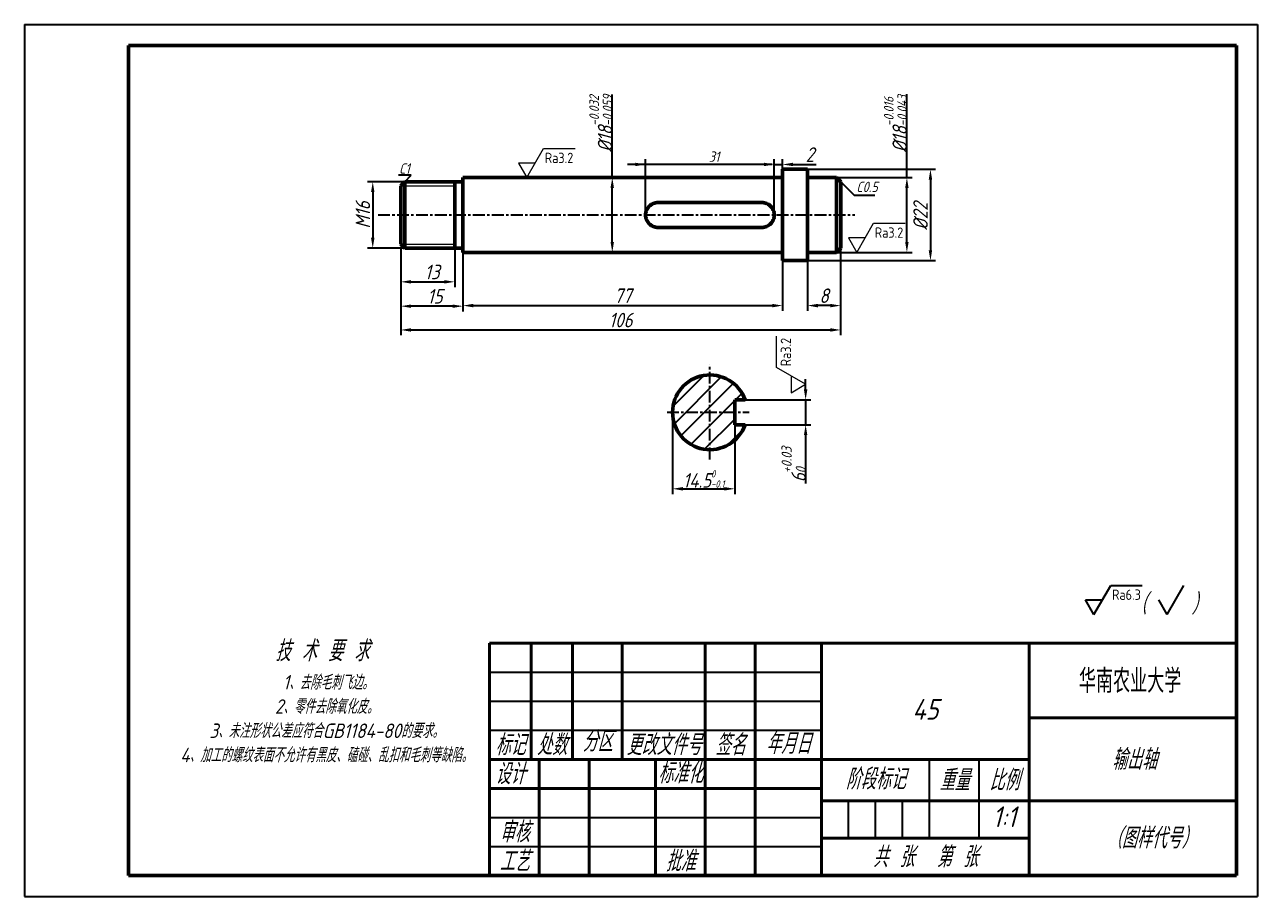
# Model space of a CAD drawing. Header units: millimetres. Extents: x 2231 to 3584, y 106 to 1044.
# Drawn here: x 2942.8 to 3239.8, y 834 to 1044 of the extents above; entities that cross this region are included whole.
import ezdxf

# ---------------------------------------------------------------- set-up
doc = ezdxf.new("R2010")
doc.units = ezdxf.units.MM
doc.header["$LTSCALE"] = 0.3
doc.linetypes.add('CENTER', pattern=[50.8, 31.75, -6.35, 6.35, -6.35])
for name, color, linetype, lineweight in [('图形轮廓线', 7, 'Continuous', 40), ('图框线', 7, 'Continuous', 50), ('尺寸标注', 7, 'Continuous', 25), ('细实线', 7, 'Continuous', 25), ('细点画线', 7, 'CENTER', 25)]:
    doc.layers.add(name, color=color, linetype=linetype, lineweight=lineweight)
doc.styles.get("Standard").update_dxf_attribs({"font": 'gbeitc.shx', "bigfont": 'gbcbig.shx'})
doc.styles.add('数字样式', font='gbeitc.shx', dxfattribs={"height": 3.5, "bigfont": 'gbcbig.shx'})
doc.styles.add('文字样式', font='gbeitc.shx', dxfattribs={"bigfont": 'gbcbig.shx'})
doc.styles.add('样式 1', font='gbenor.shx', dxfattribs={"bigfont": 'gbcbig.shx'})
doc.dimstyles.new('ISO-25', dxfattribs={"dimtxt": 3.5, "dimasz": 2.5, "dimexe": 1.25, "dimexo": 0, "dimtad": 1, "dimtxsty": '数字样式', "dimcen": 2.5, "dimadec": 0, "dimazin": 0, "dimtfac": 1, "dimtmove": 0, "dimatfit": 3, "dimfxl": 1, "dimarcsym": 0})

# ---------------------------------------------------------------- blocks, each defined once
blk = doc.blocks.new('*D32')
at = {"layer": 'Defpoints', "color": 0, "lineweight": 15, "transparency": 16777216}
for p in [(3033.37, 990.17), (3139.37, 989.17), (3139.37, 970.47)]:
    blk.add_point(p, dxfattribs=at)
at = {"layer": '尺寸标注', "color": 0, "lineweight": -2, "transparency": 16777216}
for p, q in [((3033.37, 990.17), (3033.37, 969.22)), ((3139.37, 989.17), (3139.37, 969.22)), ((3035.87, 970.47), (3136.87, 970.47))]:
    blk.add_line(p, q, dxfattribs=at)
at = {"layer": '尺寸标注', "color": 0, "lineweight": 15, "transparency": 16777216}
for points in [[(3035.87, 970.89), (3035.87, 970.06), (3033.37, 970.47)], [(3136.87, 970.89), (3136.87, 970.06), (3139.37, 970.47)]]:
    blk.add_solid(points, dxfattribs=at)
at = {"layer": '尺寸标注', "color": 0, "transparency": 16777216, "insert": (3086.37, 972.85), "char_height": 3.5, "attachment_point": 5, "style": '数字样式'}
blk.add_mtext('106', dxfattribs=at)
blk = doc.blocks.new('*D34')
at = {"layer": 'Defpoints', "color": 0, "lineweight": 15, "transparency": 16777216}
for p in [(3139.37, 990.17), (3131.37, 987.17), (3131.37, 976.34)]:
    blk.add_point(p, dxfattribs=at)
at = {"layer": '尺寸标注', "color": 0, "lineweight": -2, "transparency": 16777216}
for p, q in [((3139.37, 990.17), (3139.37, 975.09)), ((3131.37, 987.17), (3131.37, 975.09)), ((3136.87, 976.34), (3133.87, 976.34))]:
    blk.add_line(p, q, dxfattribs=at)
at = {"layer": '尺寸标注', "color": 0, "lineweight": 15, "transparency": 16777216}
for points in [[(3133.87, 976.76), (3133.87, 975.92), (3131.37, 976.34)], [(3136.87, 976.76), (3136.87, 975.92), (3139.37, 976.34)]]:
    blk.add_solid(points, dxfattribs=at)
at = {"layer": '尺寸标注', "color": 0, "transparency": 16777216, "insert": (3135.37, 978.72), "char_height": 3.5, "attachment_point": 5, "style": '数字样式'}
blk.add_mtext('8', dxfattribs=at)
blk = doc.blocks.new('*D35')
at = {"layer": 'Defpoints', "color": 0, "lineweight": 15, "transparency": 16777216}
for p in [(3048.37, 989.17), (3125.37, 989.17), (3125.37, 976.34)]:
    blk.add_point(p, dxfattribs=at)
at = {"layer": '尺寸标注', "color": 0, "lineweight": -2, "transparency": 16777216}
for p, q in [((3048.37, 989.17), (3048.37, 975.09)), ((3125.37, 989.17), (3125.37, 975.09)), ((3050.87, 976.34), (3122.87, 976.34))]:
    blk.add_line(p, q, dxfattribs=at)
at = {"layer": '尺寸标注', "color": 0, "lineweight": 15, "transparency": 16777216}
for points in [[(3050.87, 976.76), (3050.87, 975.92), (3048.37, 976.34)], [(3122.87, 976.76), (3122.87, 975.92), (3125.37, 976.34)]]:
    blk.add_solid(points, dxfattribs=at)
at = {"layer": '尺寸标注', "color": 0, "transparency": 16777216, "insert": (3086.87, 978.72), "char_height": 3.5, "attachment_point": 5, "style": '数字样式'}
blk.add_mtext('77', dxfattribs=at)
blk = doc.blocks.new('*D36')
at = {"layer": 'Defpoints', "color": 0, "lineweight": 15, "transparency": 16777216}
for p in [(3033.37, 989.54), (3048.37, 989.17), (3033.37, 976.2)]:
    blk.add_point(p, dxfattribs=at)
at = {"layer": '尺寸标注', "color": 0, "lineweight": -2, "transparency": 16777216}
for p, q in [((3033.37, 989.54), (3033.37, 974.95)), ((3048.37, 989.17), (3048.37, 974.95)), ((3045.87, 976.2), (3035.87, 976.2))]:
    blk.add_line(p, q, dxfattribs=at)
at = {"layer": '尺寸标注', "color": 0, "lineweight": 15, "transparency": 16777216}
for points in [[(3035.87, 976.61), (3035.87, 975.78), (3033.37, 976.2)], [(3045.87, 976.61), (3045.87, 975.78), (3048.37, 976.2)]]:
    blk.add_solid(points, dxfattribs=at)
at = {"layer": '尺寸标注', "color": 0, "transparency": 16777216, "insert": (3041.62, 978.57), "char_height": 3.5, "attachment_point": 5, "style": '数字样式'}
blk.add_mtext('15', dxfattribs=at)
blk = doc.blocks.new('*D37')
at = {"layer": 'Defpoints', "color": 0, "lineweight": 15, "transparency": 16777216}
for p in [(3098.87, 950.63), (3113.87, 947.63), (3113.87, 932.2)]:
    blk.add_point(p, dxfattribs=at)
at = {"layer": '尺寸标注', "color": 0, "lineweight": -2, "transparency": 16777216}
for p, q in [((3098.87, 950.63), (3098.87, 930.95)), ((3113.87, 947.63), (3113.87, 930.95)), ((3101.37, 932.2), (3111.37, 932.2))]:
    blk.add_line(p, q, dxfattribs=at)
at = {"layer": '尺寸标注', "color": 0, "lineweight": 15, "transparency": 16777216}
for points in [[(3101.37, 932.62), (3101.37, 931.79), (3098.87, 932.2)], [(3111.37, 932.62), (3111.37, 931.79), (3113.87, 932.2)]]:
    blk.add_solid(points, dxfattribs=at)
at = {"layer": '尺寸标注', "color": 0, "transparency": 16777216, "insert": (3106.37, 934.58), "char_height": 3.5, "attachment_point": 5, "style": '数字样式'}
blk.add_mtext('14.5{\\H0.5x;\\S0^ -0.1;}', dxfattribs=at)
blk = doc.blocks.new('*D38')
at = {"layer": 'Defpoints', "color": 0, "lineweight": 15, "transparency": 16777216}
for p in [(3116.36, 953.63), (3116.36, 947.63), (3130.93, 947.63)]:
    blk.add_point(p, dxfattribs=at)
at = {"layer": '尺寸标注', "color": 0, "lineweight": -2, "transparency": 16777216}
for p, q in [((3130.93, 956.13), (3130.93, 958.63)), ((3116.36, 953.63), (3132.18, 953.63)), ((3130.93, 953.63), (3130.93, 947.63)), ((3116.36, 947.63), (3132.18, 947.63)), ((3130.93, 945.13), (3130.93, 933.48))]:
    blk.add_line(p, q, dxfattribs=at)
at = {"layer": '尺寸标注', "color": 0, "lineweight": 15, "transparency": 16777216}
for points in [[(3130.52, 956.13), (3131.35, 956.13), (3130.93, 953.63)], [(3130.52, 945.13), (3131.35, 945.13), (3130.93, 947.63)]]:
    blk.add_solid(points, dxfattribs=at)
at = {"layer": '尺寸标注', "color": 0, "transparency": 16777216, "insert": (3128.06, 938.05), "char_height": 3.5, "attachment_point": 5, "rotation": 90, "style": '数字样式'}
blk.add_mtext('6{\\H0.7x;\\S+0.03^ 0;}', dxfattribs=at)
blk = doc.blocks.new('*D39')
at = {"layer": 'Defpoints', "color": 0, "lineweight": 15, "transparency": 16777216}
for p in [(3125.37, 1010.34), (3123.37, 998.17), (3125.37, 998.17)]:
    blk.add_point(p, dxfattribs=at)
at = {"layer": '尺寸标注', "color": 0, "lineweight": -2, "transparency": 16777216}
for p, q in [((3120.87, 1010.34), (3118.37, 1010.34)), ((3123.37, 998.17), (3123.37, 1011.59)), ((3123.37, 1010.34), (3125.37, 1010.34)), ((3125.37, 998.17), (3125.37, 1011.59)), ((3127.87, 1010.34), (3133.46, 1010.34))]:
    blk.add_line(p, q, dxfattribs=at)
at = {"layer": '尺寸标注', "color": 0, "lineweight": 15, "transparency": 16777216}
for points in [[(3120.87, 1010.76), (3120.87, 1009.93), (3123.37, 1010.34)], [(3127.87, 1010.76), (3127.87, 1009.93), (3125.37, 1010.34)]]:
    blk.add_solid(points, dxfattribs=at)
at = {"layer": '尺寸标注', "color": 0, "transparency": 16777216, "insert": (3131.96, 1012.72), "char_height": 3.5, "attachment_point": 5, "style": '数字样式'}
blk.add_mtext('2', dxfattribs=at)
blk = doc.blocks.new('*D40')
at = {"layer": 'Defpoints', "color": 0, "lineweight": 15, "transparency": 16777216}
for p in [(3138.37, 1007.17), (3138.37, 989.17), (3155.33, 989.17)]:
    blk.add_point(p, dxfattribs=at)
at = {"layer": '尺寸标注', "color": 0, "lineweight": -2, "transparency": 16777216}
for p, q in [((3155.33, 1007.17), (3155.33, 1027.25)), ((3138.37, 1007.17), (3156.58, 1007.17)), ((3155.33, 991.67), (3155.33, 1004.67)), ((3138.37, 989.17), (3156.58, 989.17))]:
    blk.add_line(p, q, dxfattribs=at)
at = {"layer": '尺寸标注', "color": 0, "lineweight": 15, "transparency": 16777216}
for points in [[(3154.91, 1004.67), (3155.74, 1004.67), (3155.33, 1007.17)], [(3154.91, 991.67), (3155.74, 991.67), (3155.33, 989.17)]]:
    blk.add_solid(points, dxfattribs=at)
at = {"layer": '尺寸标注', "color": 0, "transparency": 16777216, "insert": (3152.58, 1020.14), "char_height": 3.5, "attachment_point": 5, "rotation": 90, "style": '数字样式'}
blk.add_mtext('%%C18{\\H0.66x;\\S-0.016^ -0.043;}', dxfattribs=at)
blk = doc.blocks.new('*D33')
at = {"layer": 'Defpoints', "color": 0, "lineweight": 15, "transparency": 16777216}
for p in [(3131.37, 1009.17), (3131.37, 987.17), (3161, 987.17)]:
    blk.add_point(p, dxfattribs=at)
at = {"layer": '尺寸标注', "color": 0, "lineweight": -2, "transparency": 16777216}
for p, q in [((3131.37, 1009.17), (3162.25, 1009.17)), ((3161, 1006.67), (3161, 989.67)), ((3131.37, 987.17), (3162.25, 987.17))]:
    blk.add_line(p, q, dxfattribs=at)
at = {"layer": '尺寸标注', "color": 0, "lineweight": 15, "transparency": 16777216}
for points in [[(3160.58, 1006.67), (3161.41, 1006.67), (3161, 1009.17)], [(3160.58, 989.67), (3161.41, 989.67), (3161, 987.17)]]:
    blk.add_solid(points, dxfattribs=at)
at = {"layer": '尺寸标注', "color": 0, "transparency": 16777216, "insert": (3158.62, 997.86), "char_height": 3.5, "attachment_point": 5, "rotation": 90, "style": '数字样式'}
blk.add_mtext('%%C22', dxfattribs=at)
blk = doc.blocks.new('*D41')
at = {"layer": 'Defpoints', "color": 0, "lineweight": 15, "transparency": 16777216}
for p in [(3086.87, 1007.17), (3084.34, 989.17), (3086.87, 989.17)]:
    blk.add_point(p, dxfattribs=at)
at = {"layer": '尺寸标注', "color": 0, "lineweight": -2, "transparency": 16777216}
for p, q in [((3084.34, 1007.17), (3084.34, 1027.23)), ((3086.87, 1007.17), (3083.09, 1007.17)), ((3084.34, 991.67), (3084.34, 1004.67)), ((3086.87, 989.17), (3083.09, 989.17))]:
    blk.add_line(p, q, dxfattribs=at)
at = {"layer": '尺寸标注', "color": 0, "lineweight": 15, "transparency": 16777216}
for points in [[(3083.92, 1004.67), (3084.75, 1004.67), (3084.34, 1007.17)], [(3083.92, 991.67), (3084.75, 991.67), (3084.34, 989.17)]]:
    blk.add_solid(points, dxfattribs=at)
at = {"layer": '尺寸标注', "color": 0, "transparency": 16777216, "insert": (3081.59, 1020.22), "char_height": 3.5, "attachment_point": 5, "rotation": 90, "style": '数字样式'}
blk.add_mtext('%%C18{\\H0.66x;\\S-0.032^ -0.059;}', dxfattribs=at)
blk = doc.blocks.new('*D42')
at = {"layer": 'Defpoints', "color": 0, "lineweight": 15, "transparency": 16777216}
for p in [(3034.37, 1006.17), (3026.63, 990.17), (3034.37, 990.17)]:
    blk.add_point(p, dxfattribs=at)
at = {"layer": '尺寸标注', "color": 0, "lineweight": -2, "transparency": 16777216}
for p, q in [((3034.37, 1006.17), (3025.38, 1006.17)), ((3026.63, 1003.67), (3026.63, 992.67)), ((3034.37, 990.17), (3025.38, 990.17))]:
    blk.add_line(p, q, dxfattribs=at)
at = {"layer": '尺寸标注', "color": 0, "lineweight": 15, "transparency": 16777216}
for points in [[(3026.22, 1003.67), (3027.05, 1003.67), (3026.63, 1006.17)], [(3026.22, 992.67), (3027.05, 992.67), (3026.63, 990.17)]]:
    blk.add_solid(points, dxfattribs=at)
at = {"layer": '尺寸标注', "color": 0, "transparency": 16777216, "insert": (3024.26, 998.17), "char_height": 3.5, "attachment_point": 5, "rotation": 90, "style": '数字样式'}
blk.add_mtext('M16', dxfattribs=at)
blk = doc.blocks.new('*D43')
at = {"layer": 'Defpoints', "color": 0, "lineweight": 15, "transparency": 16777216}
for p in [(3033.37, 989.54), (3046.37, 990.17), (3046.37, 982.07)]:
    blk.add_point(p, dxfattribs=at)
at = {"layer": '尺寸标注', "color": 0, "lineweight": -2, "transparency": 16777216}
for p, q in [((3033.37, 989.54), (3033.37, 980.82)), ((3046.37, 990.17), (3046.37, 980.82)), ((3035.87, 982.07), (3043.87, 982.07))]:
    blk.add_line(p, q, dxfattribs=at)
at = {"layer": '尺寸标注', "color": 0, "lineweight": 15, "transparency": 16777216}
for points in [[(3035.87, 982.48), (3035.87, 981.65), (3033.37, 982.07)], [(3043.87, 982.48), (3043.87, 981.65), (3046.37, 982.07)]]:
    blk.add_solid(points, dxfattribs=at)
at = {"layer": '尺寸标注', "color": 0, "transparency": 16777216, "insert": (3040.94, 984.44), "char_height": 3.5, "attachment_point": 5, "style": '数字样式'}
blk.add_mtext('13', dxfattribs=at)
blk = doc.blocks.new('粗糙度')
at = {"layer": '细实线', "ltscale": 0.3}
for p, q in [((0, 0), (4.04, 7)), ((-2.02, 3.5), (2.02, 3.5)), ((0, 0), (-2.02, 3.5))]:
    blk.add_line(p, q, dxfattribs=at)
blk = doc.blocks.new('Ra3.2')
at = {"layer": '细实线', "lineweight": 15, "ltscale": 0.3}
for p, q in [((0, 0), (4.04, 7)), ((4.04, 7), (11.62, 7)), ((2.02, 3.5), (-2.02, 3.5)), ((-2.02, 3.5), (0, 0))]:
    blk.add_line(p, q, dxfattribs=at)
at = {"layer": '细实线', "lineweight": 15, "ltscale": 0.3, "style": '样式 1'}
blk.add_text('Ra3.2', height=2.5, dxfattribs=at).set_placement((4.35, 3.5))

msp = doc.modelspace()

# ---------------------------------------------------------------- hatches: boundary and pattern name
at = {"layer": '细实线'}
h = msp.add_hatch(dxfattribs=at)
h.set_pattern_fill('ANSI31', color=256)
h.set_pattern_definition([(45, (1642.3095, 317.091), (-2.245064, 2.245064), [])])
h.paths.add_polyline_path([(3116.356, 947.62809), (3113.87072, 947.62809), (3113.87072, 953.62809), (3116.356, 953.62809, 5.828427125)])

# ---------------------------------------------------------------- linework, layer by layer
at = {"linetype": 'Continuous', "lineweight": 50}
for p, q in [((3125.37072, 1007.16892), (3048.37072, 1007.16892)), ((3048.37072, 998.16892), (3048.37072, 1007.16892)), ((3131.37072, 1009.16892), (3125.37072, 1009.16892)), ((3125.37072, 998.16892), (3125.37072, 1009.16892)), ((3131.37072, 998.16892), (3131.37072, 1009.16892)), ((3138.37072, 1007.16892), (3131.37072, 1007.16892)), ((3048.37072, 1006.16892), (3034.37072, 1006.16892)), ((3046.37072, 990.16892), (3046.37072, 1006.16892)), ((3095.37072, 1001.16892), (3120.37072, 1001.16892)), ((3048.37072, 989.16892), (3048.37072, 998.16892)), ((3125.37072, 987.16892), (3125.37072, 998.16892)), ((3131.37072, 987.16892), (3131.37072, 998.16892)), ((3120.37072, 995.16892), (3095.37072, 995.16892)), ((3034.37072, 990.16892), (3048.37072, 990.16892)), ((3048.37072, 989.16892), (3125.37072, 989.16892)), ((3131.37072, 989.16892), (3138.37072, 989.16892)), ((3125.37072, 987.16892), (3131.37072, 987.16892)), ((3113.87072, 953.62809), (3116.356, 953.62809)), ((3113.87072, 953.62809), (3113.87072, 947.62809)), ((3116.356, 947.62809), (3113.87072, 947.62809))]:
    msp.add_line(p, q, dxfattribs=at)
at = {"lineweight": 50}
for p, q in [((3138.37072, 1007.16892), (3139.37072, 1006.16892)), ((3138.37072, 1007.16892), (3138.37072, 989.16892)), ((3034.37072, 1006.16892), (3033.37072, 1005.16892)), ((3033.37072, 1005.16892), (3033.37072, 991.16892)), ((3034.37072, 1006.16892), (3034.37072, 990.16892)), ((3139.37072, 1006.16892), (3139.37072, 990.16892)), ((3033.37072, 991.16892), (3034.37072, 990.16892)), ((3138.37072, 989.16892), (3139.37072, 990.16892))]:
    msp.add_line(p, q, dxfattribs=at)
at = {"color": 5, "linetype": 'Continuous', "lineweight": 0}
for p, q in [((3033.37072, 1005.16892), (3046.37072, 1005.16892)), ((3033.37072, 991.16892), (3046.37072, 991.16892))]:
    msp.add_line(p, q, dxfattribs=at)
at = {"linetype": 'Continuous', "lineweight": 50}
msp.add_arc((3107.87072, 950.62809), 9, 19.4712206, 340.5287794, dxfattribs=at)
for points in [[(3095.37072, 995.16892), (3095.17102, 995.16892), (3094.97497, 995.18866), (3094.58976, 995.2657), (3094.39856, 995.32403), (3094.03612, 995.47497), (3093.86445, 995.56712), (3093.53953, 995.7846), (3093.38692, 995.91011), (3092.97511, 996.32182), (3092.75205, 996.65399), (3092.52666, 997.19453), (3092.46819, 997.38505), (3092.3904, 997.77291), (3092.37093, 997.96849), (3092.37051, 998.36298), (3092.39025, 998.56331), (3092.46732, 998.94929), (3092.52436, 999.13708), (3092.67602, 999.50222), (3092.76908, 999.67537), (3092.98558, 999.99895), (3093.11087, 1000.15164), (3093.3869, 1000.42781), (3093.53674, 1000.55105), (3093.8604, 1000.76833), (3094.03571, 1000.86261), (3094.39653, 1001.01306), (3094.58354, 1001.07056), (3094.97153, 1001.14882), (3095.171, 1001.16892), (3095.37072, 1001.16892)], [(3120.37072, 1001.16892), (3120.57042, 1001.16892), (3120.76647, 1001.14918), (3121.15168, 1001.07214), (3121.34288, 1001.01382), (3121.70532, 1000.86287), (3121.87699, 1000.77072), (3122.20191, 1000.55324), (3122.35452, 1000.42773), (3122.76633, 1000.01602), (3122.98939, 999.68385), (3123.21478, 999.14332), (3123.27325, 998.95279), (3123.35104, 998.56494), (3123.37051, 998.36935), (3123.37093, 997.97486), (3123.35119, 997.77453), (3123.27412, 997.38855), (3123.21708, 997.20077), (3123.06542, 996.83562), (3122.97236, 996.66248), (3122.75586, 996.3389), (3122.63057, 996.1862), (3122.35453, 995.91003), (3122.2047, 995.7868), (3121.88103, 995.56951), (3121.70573, 995.47523), (3121.34491, 995.32478), (3121.1579, 995.26728), (3120.76991, 995.18902), (3120.57044, 995.16892), (3120.37072, 995.16892)]]:
    msp.add_open_spline(points, degree=3, knots=[0, 0, 0, 0, 0.0625, 0.0625, 0.125, 0.125, 0.1875, 0.1875, 0.25, 0.25, 0.375, 0.375, 0.4375, 0.4375, 0.5, 0.5, 0.5625, 0.5625, 0.625, 0.625, 0.6875, 0.6875, 0.75, 0.75, 0.8125, 0.8125, 0.875, 0.875, 0.9375, 0.9375, 1, 1, 1, 1], dxfattribs=at)
at = {"layer": '图形轮廓线', "ltscale": 0.3}
for p, q in [((3054.76344, 839.02187), (3054.76344, 895.02187)), ((3054.76344, 895.02187), (3234.76344, 895.02187)), ((3064.76344, 867.02187), (3064.76344, 895.02187)), ((3074.76344, 867.02187), (3074.76344, 895.02187)), ((3086.76344, 867.02187), (3086.76344, 895.02187)), ((3106.76344, 839.02187), (3106.76344, 895.02187)), ((3118.76344, 839.02187), (3118.76344, 895.02187)), ((3134.76344, 839.02187), (3134.76344, 895.02187)), ((3184.76344, 839.02187), (3184.76344, 895.02187)), ((3234.76344, 877.02187), (3184.76344, 877.02187)), ((3054.76344, 867.02187), (3184.76344, 867.02187)), ((3066.76344, 839.02187), (3066.76344, 867.02187)), ((3078.76344, 839.02187), (3078.76344, 867.02187)), ((3094.76344, 839.02187), (3094.76344, 867.02187)), ((3054.76344, 860.02187), (3134.76344, 860.02187)), ((3234.76344, 857.02187), (3134.76344, 857.02187)), ((3184.76344, 848.02187), (3134.76344, 848.02187))]:
    msp.add_line(p, q, dxfattribs=at)
at = {"layer": '图框线', "ltscale": 0.3}
for p, q in [((2967.76344, 1039.02187), (3234.76344, 1039.02187)), ((2967.76344, 1039.02187), (2967.76344, 839.02187)), ((3234.76344, 1039.02187), (3234.76344, 839.02187)), ((2967.76344, 839.02187), (3234.76344, 839.02187))]:
    msp.add_line(p, q, dxfattribs=at)
at = {"layer": '尺寸标注', "ltscale": 0.3}
for p, q in [((2942.76344, 1044.02187), (3239.76344, 1044.02187)), ((2942.76344, 1044.02187), (2942.76344, 834.02187)), ((3239.76344, 1044.02187), (3239.76344, 834.02187)), ((2942.76344, 834.02187), (3239.76344, 834.02187))]:
    msp.add_line(p, q, dxfattribs=at)
at = {"layer": '尺寸标注'}
for p, q in [((3122.87072, 1010.34242), (3087.99897, 1010.34242)), ((3092.37072, 998.79395), (3092.37072, 1011.59242)), ((3035.92834, 1007.72654), (3032.86529, 1007.72654)), ((3034.37072, 1006.16892), (3035.92834, 1007.72654)), ((3138.37072, 1007.16892), (3142.58507, 1002.95458)), ((3142.58507, 1002.95458), (3147.58499, 1002.95458))]:
    msp.add_line(p, q, dxfattribs=at)
msp.add_solid([(3089.87072, 1010.75908), (3089.87072, 1009.92575), (3092.37072, 1010.34242)], dxfattribs=at)
at = {"layer": '细实线'}
for p, q in [((3204.4477, 908.94356), (3212.03633, 908.94356)), ((3218.00923, 901.94356), (3222.05068, 908.94356)), ((3218.00923, 901.94356), (3215.9885, 905.44356)), ((3054.76344, 888.02187), (3134.76344, 888.02187)), ((3054.76344, 881.02187), (3134.76344, 881.02187)), ((3054.76344, 874.02187), (3134.76344, 874.02187)), ((3160.76344, 848.02187), (3160.76344, 867.02187)), ((3172.76344, 848.02187), (3172.76344, 867.02187)), ((3141.26344, 848.02187), (3141.26344, 857.02187)), ((3147.76344, 848.02187), (3147.76344, 857.02187)), ((3154.26344, 848.02187), (3154.26344, 857.02187)), ((3054.76344, 853.02187), (3134.76344, 853.02187)), ((3054.76344, 846.02187), (3134.76344, 846.02187))]:
    msp.add_line(p, q, dxfattribs=at)
at = {"layer": '细点画线', "ltscale": 0.3}
for p, q in [((3027.91409, 998.16892), (3142.77215, 998.16892)), ((3107.87072, 939.25886), (3107.87072, 962.17734)), ((3097.53635, 950.62809), (3117.34721, 950.62809))]:
    msp.add_line(p, q, dxfattribs=at)

# ---------------------------------------------------------------- block references
at = {"layer": '细实线', "lineweight": 15}
msp.add_blockref('Ra3.2', (3063.74737, 1007.16892), dxfattribs=at)
at = {"layer": '细实线', "lineweight": 15, "ltscale": 0.3}
msp.add_blockref('Ra3.2', (3143.25385, 989.16892), dxfattribs=at)
at = {"layer": '细实线', "lineweight": 15, "ltscale": 0.3, "rotation": 90}
msp.add_blockref('Ra3.2', (3130.93221, 957.37809), dxfattribs=at)
at = {"layer": '细实线', "ltscale": 0.3}
msp.add_blockref('粗糙度', (3200.40625, 901.94356), dxfattribs=at)

# ---------------------------------------------------------------- texts
at = {"char_height": 5, "attachment_point": 5}
for s, insert, width in [('（    ）', (3218.45372, 904.4387), 50.625), ('45', (3159.76344, 879.07658), 50), ('标记', (3059.76344, 870.52187), 10), ('处数', (3069.76344, 870.52187), 10), ('分区', (3080.76344, 871.38401), 16), ('更改文件号', (3096.76344, 870.52187), 20), ('签名', (3112.76344, 870.52187), 12), ('年月日', (3126.76344, 870.83437), 16), ('输出轴', (3210.07594, 867.02187), 50.625), ('设计', (3059.76344, 863.52187), 10), ('标准化', (3100.76344, 863.76314), 12), ('阶段标记', (3147.76344, 862.27187), 26), ('重量', (3166.76344, 862.02187), 12), ('比例', (3178.76344, 862.02187), 12), ('1:1', (3178.76344, 853.18975), 12), ('审核', (3060.76344, 849.52187), 12), ('（图样代号）', (3214.25547, 848.02187), 42.2659332), ('共 张  第 张', (3159.76344, 843.52187), 50), ('工艺', (3060.76344, 842.52187), 12), ('批准', (3100.76344, 842.52187), 12)]:
    msp.add_mtext(s, dxfattribs=dict(at, insert=insert, width=width))
at = {"insert": (3014.44243, 880.98762), "char_height": 5, "width": 77.8322136, "attachment_point": 5, "style": '文字样式'}
msp.add_mtext('技 术 要 求\\P {\\H0.7x;1、去除毛刺飞边。\\P 2、零件去除氧化皮。\\P 3、未注形状公差应符合GB1184-80的要求。\\P 4、加工的螺纹表面不允许有黑皮、磕碰、乱扣和毛刺等缺陷。}', dxfattribs=at)
at = {"insert": (3196.76595, 888.7561), "char_height": 5.712, "attachment_point": 1, "style": '样式 1'}
msp.add_mtext('华南农业大学', dxfattribs=at)
at = {"layer": '尺寸标注', "insert": (3108.87072, 1012.21742), "char_height": 2.5, "attachment_point": 5}
msp.add_mtext('31', dxfattribs=at)
at = {"layer": '尺寸标注', "char_height": 2.5, "attachment_point": 1}
for s, insert in [('C1', (3032.95806, 1010.60064)), ('C0.5', (3143.1353, 1006.17636))]:
    msp.add_mtext_dynamic_manual_height_columns(s, width=2.970285, gutter_width=12.5, heights=[0], dxfattribs=dict(at, insert=insert))
at = {"layer": '细实线', "style": '样式 1'}
msp.add_text('Ra6.3', height=2.5, dxfattribs=at).set_placement((3204.76337, 905.44356))

# ---------------------------------------------------------------- dimensions: what is measured, and where the dimension line sits
at = {"layer": '尺寸标注'}
for base, p1, p2, text, picture, middle in [((3084.33591, 989.16892), (3086.87072, 1007.16892), (3086.87072, 989.16892), '%%C<>{\\H0.66x;\\S-0.032^ -0.059;}', '*D41', (3084.33591, 1020.22323)), ((3155.32582, 989.16892), (3138.37072, 1007.16892), (3138.37072, 989.16892), '%%C<>{\\H0.66x;\\S-0.016^ -0.043;}', '*D40', (3155.32582, 1020.14461)), ((3160.99575, 987.16892), (3131.37072, 1009.16892), (3131.37072, 987.16892), '%%C22', '*D33', (3160.99575, 997.85642))]:
    dim = msp.add_linear_dim(base=base, p1=p1, p2=p2, angle=90, text=text, dimstyle='ISO-25', dxfattribs=at)
    dim.commit()
    dim.dimension.update_dxf_attribs({"geometry": picture, "text_midpoint": middle, "dimtype": 160})
for base, p1, p2, picture, middle in [((3125.37072, 1010.34242), (3123.37072, 998.16892), (3125.37072, 998.16892), '*D39', (3131.95822, 1010.34242)), ((3139.37072, 970.47374), (3033.37072, 990.16892), (3139.37072, 989.16892), '*D32', (3086.37072, 970.47374)), ((3046.37072, 982.0656), (3033.37072, 989.54392), (3046.37072, 990.16892), '*D43', (3040.9412, 982.0656)), ((3033.37072, 976.19811), (3048.37072, 989.16892), (3033.37072, 989.54392), '*D36', (3041.62084, 976.19811)), ((3131.37072, 976.34122), (3139.37072, 990.16892), (3131.37072, 987.16892), '*D34', (3135.37072, 976.34122))]:
    dim = msp.add_linear_dim(base=base, p1=p1, p2=p2, dimstyle='ISO-25', dxfattribs=at)
    dim.commit()
    dim.dimension.update_dxf_attribs({"geometry": picture, "text_midpoint": middle, "dimtype": 160})
for base, p1, p2, text, picture, middle in [((3026.63484, 990.16892), (3034.37072, 1006.16892), (3034.37072, 990.16892), 'M<>', '*D42', (3024.25984, 998.16892)), ((3130.93221, 947.62809), (3116.356, 953.62809), (3116.356, 947.62809), '<>{\\H0.7x;\\S+0.03^ 0;}', '*D38', (3128.06137, 938.05465))]:
    dim = msp.add_linear_dim(base=base, p1=p1, p2=p2, angle=90, text=text, dimstyle='ISO-25', dxfattribs=at)
    dim.commit()
    dim.dimension.update_dxf_attribs({"geometry": picture, "text_midpoint": middle})
dim = msp.add_linear_dim(base=(3125.37072, 976.34122), p1=(3048.37072, 989.16892), p2=(3125.37072, 989.16892), dimstyle='ISO-25', dxfattribs=at)
dim.commit()
dim.dimension.update_dxf_attribs({"geometry": '*D35', "text_midpoint": (3086.87072, 978.71622)})
dim = msp.add_linear_dim(base=(3113.87072, 932.20451), p1=(3098.87072, 950.62809), p2=(3113.87072, 947.62809), text='14.5{\\H0.5x;\\S0^ -0.1;}', dimstyle='ISO-25', dxfattribs=at)
dim.commit()
dim.dimension.update_dxf_attribs({"geometry": '*D37', "text_midpoint": (3106.37072, 934.57951)})

doc.saveas('drawing.dxf')
